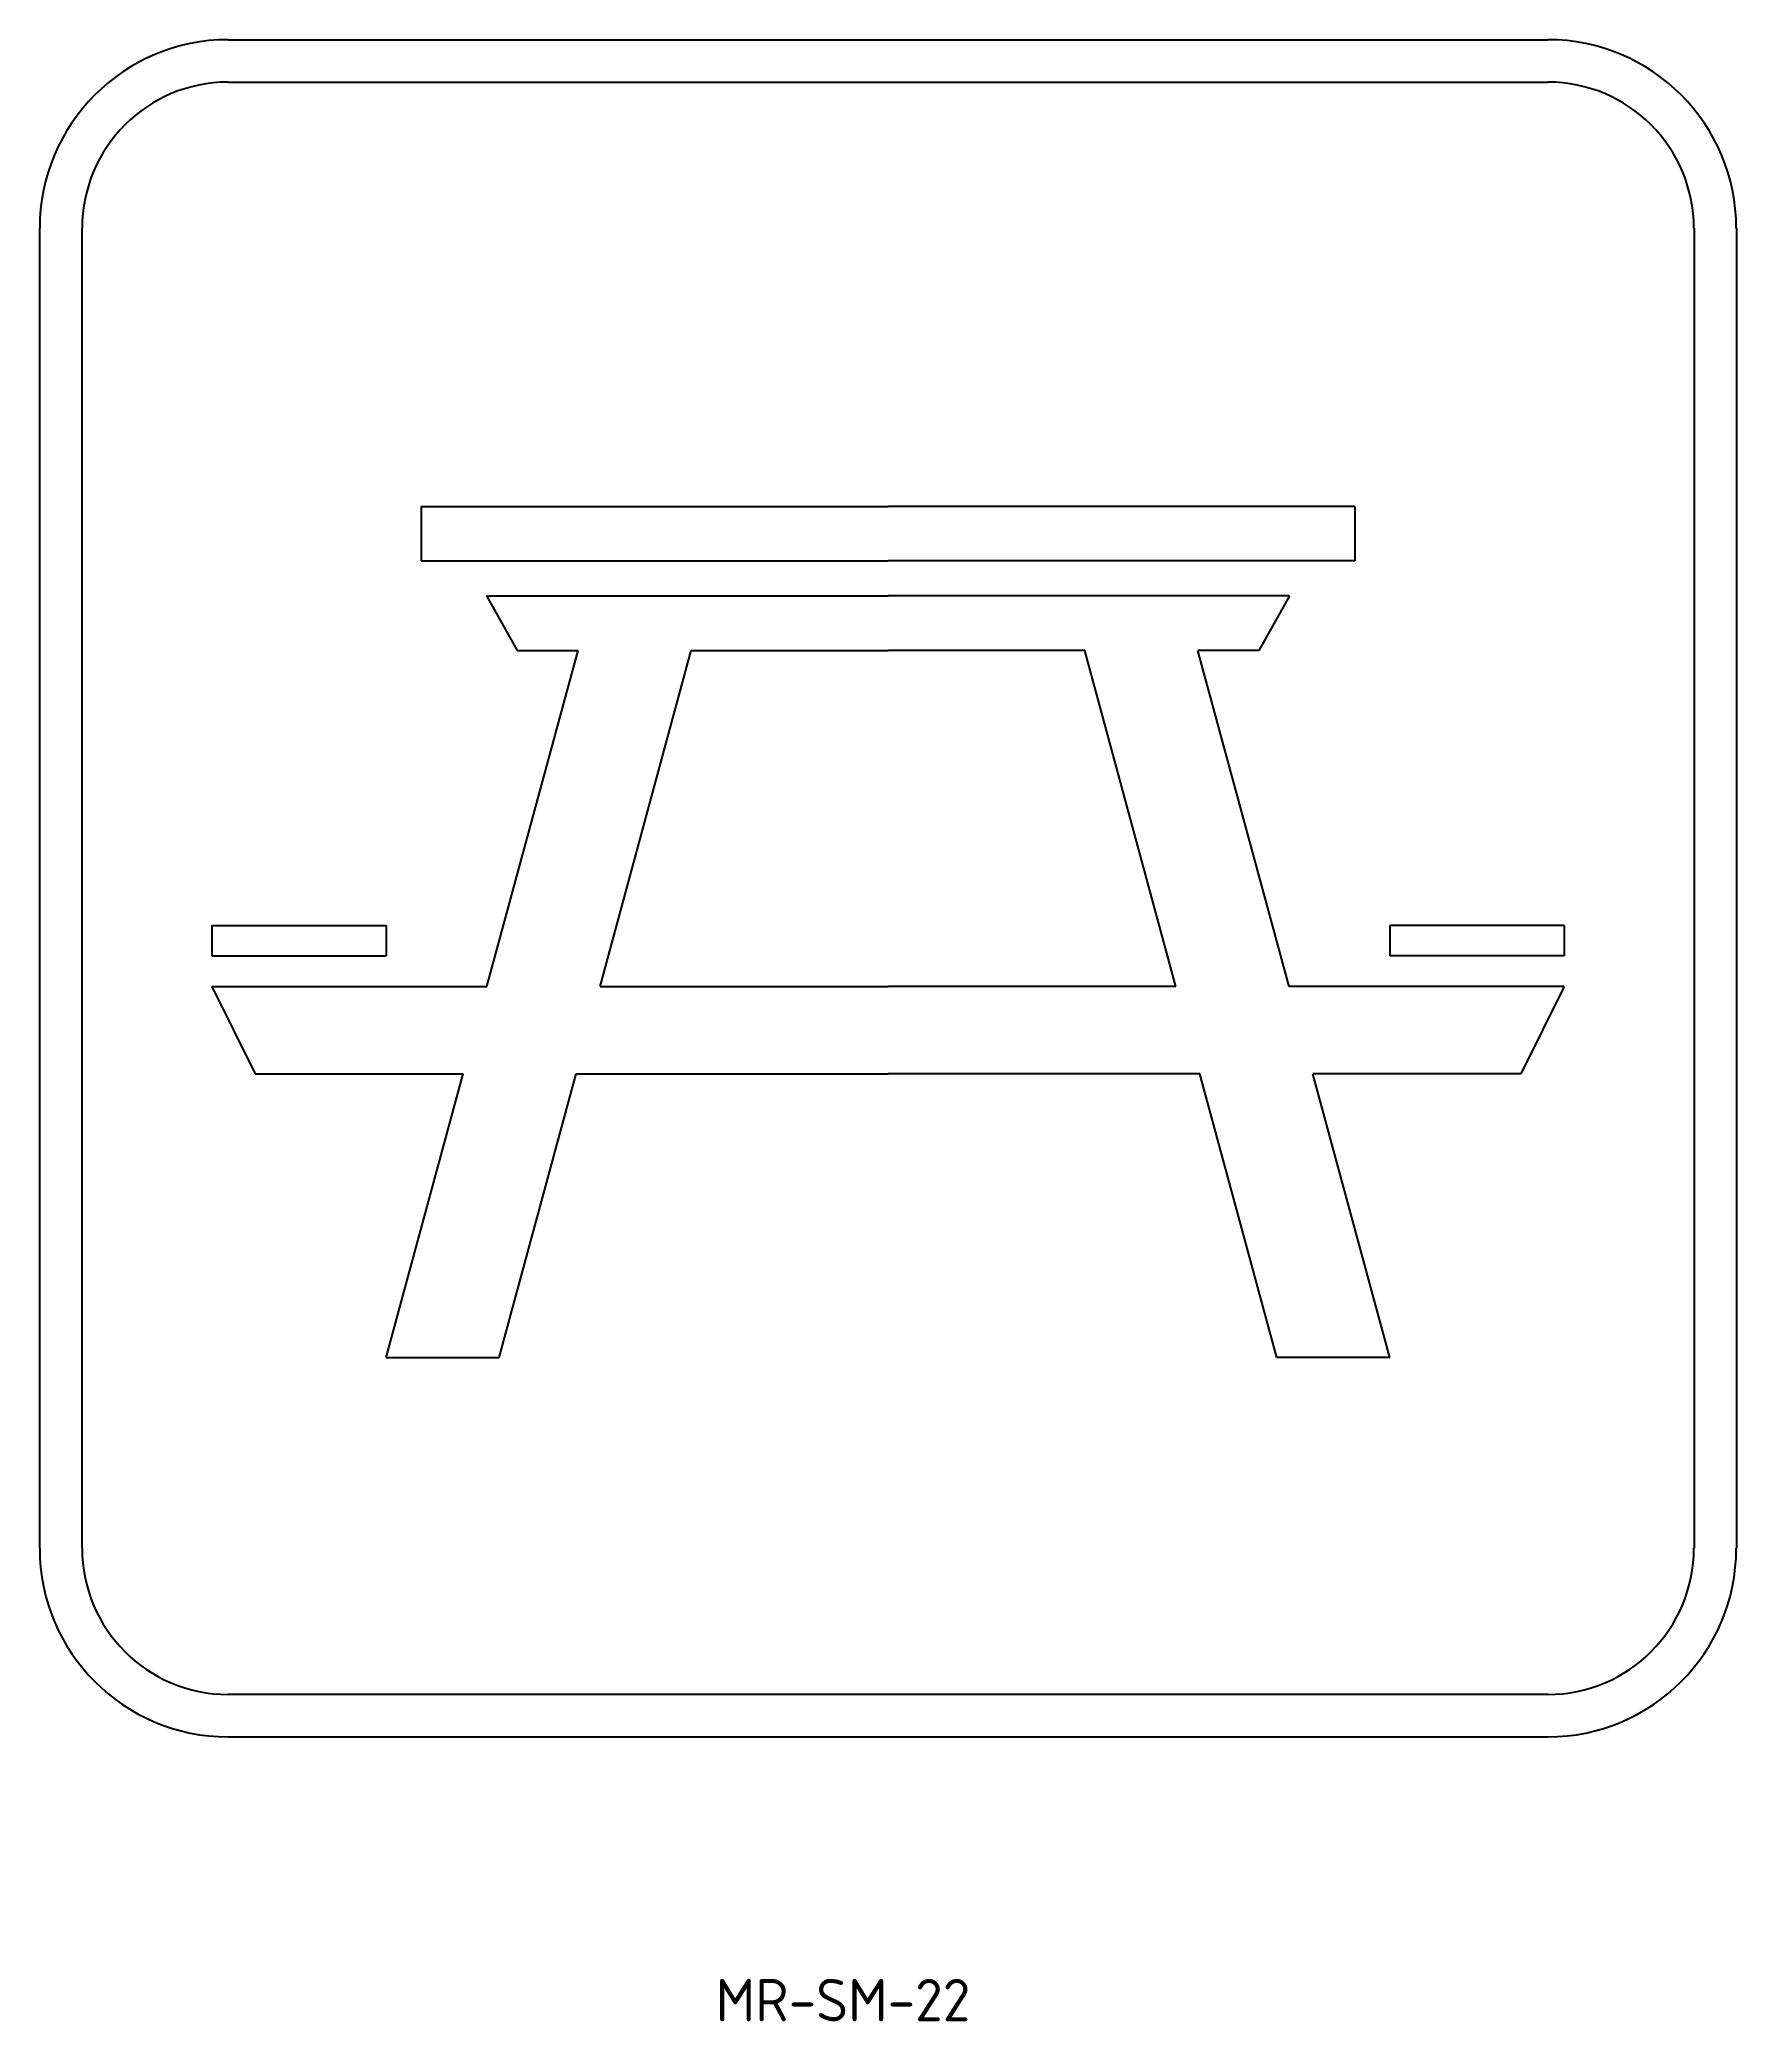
# Model space of a CAD drawing. Extents: x 191 to 311, y 136 to 276.
import ezdxf

# ---------------------------------------------------------------- set-up
doc = ezdxf.new("R2010")
doc.units = 0
doc.layers.add('L35', color=3, linetype='CONTINUOUS')
doc.layers.add('T25', color=1, linetype='CONTINUOUS')
doc.styles.add('ISO', font='iso3098b.shx')

msp = doc.modelspace()

# ---------------------------------------------------------------- linework, layer by layer
at = {"layer": 'L35', "linetype": 'Continuous'}
for p, q in [((204.14, 275.96), (297.47, 275.96)), ((204.14, 272.96), (297.47, 272.96)), ((190.81, 169.3), (190.81, 262.63)), ((193.81, 169.3), (193.81, 262.63)), ((307.81, 262.63), (307.81, 169.3)), ((310.81, 262.63), (310.81, 169.3)), ((297.47, 158.96), (204.14, 158.96)), ((297.47, 155.96), (204.14, 155.96))]:
    msp.add_line(p, q, dxfattribs=at)
at = {"layer": 'L35'}
for p, q in [((217.79, 242.96), (250.81, 242.96)), ((217.79, 242.96), (217.79, 239.11)), ((283.82, 242.96), (250.81, 242.96)), ((283.82, 242.96), (283.82, 239.11)), ((217.79, 239.11), (250.81, 239.11)), ((283.82, 239.11), (250.81, 239.11)), ((222.42, 236.64), (224.58, 232.78)), ((222.42, 236.64), (250.81, 236.64)), ((279.19, 236.64), (250.81, 236.64)), ((279.19, 236.64), (277.03, 232.78)), ((222.44, 209.02), (228.9, 232.78)), ((224.58, 232.78), (228.9, 232.78)), ((230.44, 209.02), (236.89, 232.78)), ((236.89, 232.78), (250.81, 232.78)), ((264.72, 232.78), (250.81, 232.78)), ((271.17, 209.02), (264.72, 232.78)), ((279.17, 209.02), (272.71, 232.78)), ((277.03, 232.78), (272.71, 232.78)), ((202.98, 213.34), (215.32, 213.34)), ((202.98, 213.34), (202.98, 211.18)), ((215.32, 213.34), (215.32, 211.18)), ((298.63, 213.34), (286.29, 213.34)), ((286.29, 213.34), (286.29, 211.18)), ((298.63, 213.34), (298.63, 211.18)), ((202.98, 211.18), (215.32, 211.18)), ((298.63, 211.18), (286.29, 211.18)), ((202.98, 209.02), (222.44, 209.02)), ((202.98, 209.02), (206.06, 202.85)), ((230.44, 209.02), (250.81, 209.02)), ((271.17, 209.02), (250.81, 209.02)), ((298.63, 209.02), (279.17, 209.02)), ((298.63, 209.02), (295.55, 202.85)), ((206.06, 202.85), (220.77, 202.85)), ((215.32, 182.79), (220.77, 202.85)), ((223.31, 182.79), (228.76, 202.85)), ((228.76, 202.85), (250.81, 202.85)), ((272.85, 202.85), (250.81, 202.85)), ((278.3, 182.79), (272.85, 202.85)), ((295.55, 202.85), (280.84, 202.85)), ((286.29, 182.79), (280.84, 202.85)), ((215.32, 182.79), (223.31, 182.79)), ((286.29, 182.79), (278.3, 182.79))]:
    msp.add_line(p, q, dxfattribs=at)
at = {"layer": 'L35', "linetype": 'Continuous'}
for centre, radius, start, end in [((204.14, 262.63), 13.33, 90, 180), ((297.47, 262.63), 13.33, 0, 90), ((204.14, 262.63), 10.33, 90, 180), ((297.47, 262.63), 10.33, 0, 90), ((204.14, 169.3), 13.33, 180, 270), ((204.14, 169.3), 10.33, 180, 270), ((297.47, 169.3), 13.33, 270, 0), ((297.47, 169.3), 10.33, 270, 0)]:
    msp.add_arc(centre, radius, start, end, dxfattribs=at)

# ---------------------------------------------------------------- texts
at = {"layer": 'T25', "color": 3, "style": 'ISO'}
msp.add_text('MR-SM-22', height=3, dxfattribs=at).set_placement((238.62, 135.86))

doc.saveas('drawing.dxf')
